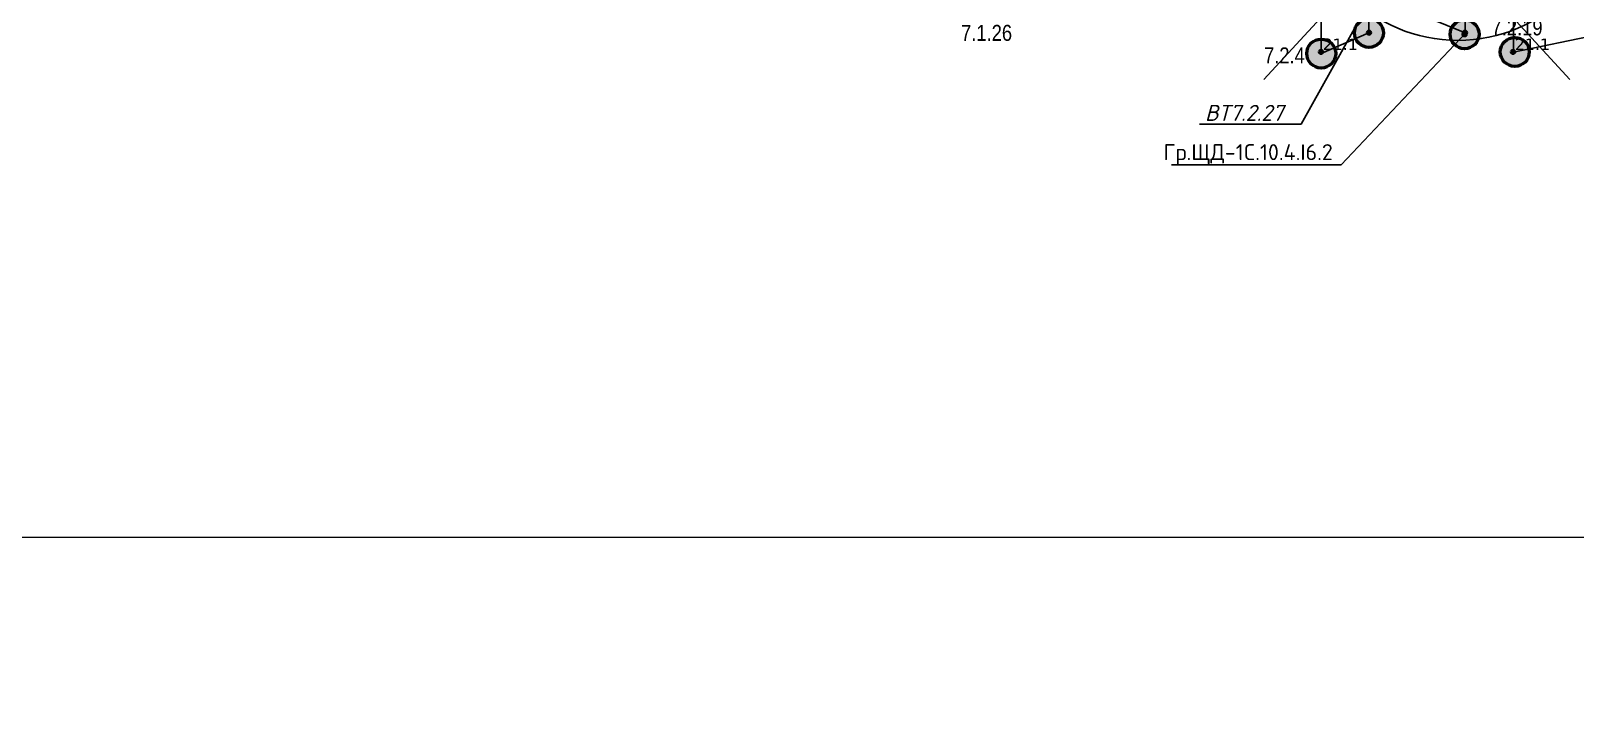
# Model space of a CAD drawing. Header units: millimetres. Extents: x -243740 to 150609, y -473655 to -165121.
# Drawn here: x -20220 to 3897, y -407537 to -396928 of the extents above; entities that cross this region are included whole.
import ezdxf
from ezdxf import colors
from ezdxf.entities.mleader import LeaderData, LeaderLine
from ezdxf.enums import TextEntityAlignment as Align
from ezdxf.math import Vec2, Vec3

# ---------------------------------------------------------------- set-up
doc = ezdxf.new("R2010")
doc.units = ezdxf.units.MM
doc.linetypes.add('Штрих', pattern=[6.35, 3.175, -3.175])
for name, color, linetype in [('_Гр.ЩД-1C.10.4.I6.1', 6, 'Continuous'), ('_Гр.ЩД-1C.10.4.I6.2', 6, 'Continuous'), ('Вставка', 252, 'Continuous')]:
    doc.layers.add(name, color=color, linetype=linetype)
for name, color, linetype, lineweight in [('_освещение_dali', 3, 'Continuous', 50), ('A-ANNO-DIMS', 7, 'Continuous', 9), ('DLX_FL2_LUM 31', 5, 'Continuous', 40), ('АР_монолит', 252, 'Continuous', 50)]:
    doc.layers.add(name, color=color, linetype=linetype, lineweight=lineweight)
doc.styles.add('GOST 2.304', font='')
doc.styles.add('ISOCPEUR', font='isocpeur.ttf')
doc.styles.get("Standard").update_dxf_attribs({"font": 'ARIALN.TTF'})
doc.styles.add('TableTextStyle', font='')
doc.styles.add('Шрифт - 200', font='', dxfattribs={"height": 200})
doc.styles.get('GOST 2.304').set_extended_font_data('GOST Common')
doc.styles.get('TableTextStyle').set_extended_font_data('VERDANA.TTF')
doc.styles.get('Шрифт - 200').set_extended_font_data('GOST Common', italic=True)
doc.linetypes.add('Truba', pattern='A,3e-05,[4,MSH_7,S=1,R=0,X=0,Y=0],-3.022072', length=3.022102)
doc.dimstyles.new('М-200', dxfattribs={"dimtxt": 400, "dimasz": 160, "dimexe": 200, "dimexo": 400, "dimgap": 50, "dimtad": 1, "dimdec": 0, "dimzin": 0, "dimdsep": 46, "dimtxsty": 'GOST 2.304', "dimblk": 'ARCHTICK', "dimcen": 180, "dimdle": 200, "dimadec": 0, "dimazin": 0, "dimtfac": 1, "dimtdec": 0, "dimtmove": 1, "dimatfit": 0, "dimfxl": 1, "dimtolj": 1, "dimtzin": 0, "dimarcsym": 0})

# ---------------------------------------------------------------- blocks, each defined once
blk = doc.blocks.new('_ArchTick')
at = {"color": 0, "linetype": 'ByBlock', "const_width": 0.15}
blk.add_lwpolyline([(-0.5, -0.5), (0.5, 0.5)], dxfattribs=at)
blk = doc.blocks.new('*D62')
at = {"layer": 'A-ANNO-DIMS', "color": 0, "lineweight": -2}
for p, q in [((-404804, -221203), (-165504, -221203)), ((-404604, -221462), (-404604, -221403)), ((-165704, -221462), (-165704, -221403))]:
    blk.add_line(p, q, dxfattribs=at)
at = {"layer": 'Defpoints', "color": 0, "lineweight": 30, "transparency": 16777216}
for p in [(-404604, -221062), (-165704, -221062), (-165704, -221203)]:
    blk.add_point(p, dxfattribs=at)
at = {"layer": 'A-ANNO-DIMS', "color": 0, "lineweight": -2, "xscale": 160, "yscale": 160, "zscale": 160, "rotation": 180}
blk.add_blockref('_ArchTick', (-404604, -221203), dxfattribs=at)
at = {"layer": 'A-ANNO-DIMS', "color": 0, "lineweight": -2, "xscale": 160, "yscale": 160, "zscale": 160}
blk.add_blockref('_ArchTick', (-165704, -221203), dxfattribs=at)
at = {"layer": 'A-ANNO-DIMS', "color": 0, "insert": (-285154, -220953), "char_height": 400, "width": 850.41, "attachment_point": 5, "style": 'GOST 2.304'}
blk.add_mtext('\\A1;238900', dxfattribs=at)
blk = doc.blocks.new('_Dot')
at = {"color": 0, "linetype": 'ByBlock', "lineweight": -2}
blk.add_line((-0.5, 0), (-1, 0), dxfattribs=at)
at = {"color": 0, "linetype": 'ByBlock', "const_width": 0.5}
blk.add_lwpolyline([(-0.25, 0, 1), (0.25, 0, 1)], format="xyb", close=True, dxfattribs=at)
blk = doc.blocks.new('A$Caabd1818')
at = {"layer": 'DLX_FL2_LUM 31'}
for points in [[(-3320, 566, 0), (-3316, 580, 0)], [(-3316, 580, 0), (-3320, 566, 0)], [(-3316, 580, 0), (-3320, 566, 0)], [(-3320, 566, 0), (-3316, 580, 0)], [(-3316, 553, 0), (-3320, 566, 0)], [(-3320, 566, 0), (-3320, 566, 0)], [(-3320, 566, 0), (-3316, 553, 0)], [(-3320, 566, 0), (-3320, 566, 0)], [(-3320, 566, 0), (-3316, 553, 0)], [(-3316, 553, 0), (-3320, 566, 0)], [(-3316, 580, 0), (-3306, 590, 0)], [(-3306, 590, 0), (-3316, 580, 0)], [(-3306, 590, 0), (-3316, 580, 0)], [(-3316, 580, 0), (-3306, 590, 0)], [(-3316, 580, 0), (-3316, 580, 0)], [(-3316, 580, 0), (-3316, 580, 0)], [(-3306, 542, 0), (-3316, 553, 0)], [(-3316, 553, 0), (-3316, 553, 0)], [(-3316, 553, 0), (-3306, 542, 0)], [(-3316, 553, 0), (-3316, 553, 0)], [(-3316, 553, 0), (-3306, 542, 0)], [(-3306, 542, 0), (-3316, 553, 0)], [(-3306, 590, 0), (-3292, 594, 0)], [(-3292, 594, 0), (-3306, 590, 0)], [(-3292, 594, 0), (-3306, 590, 0)], [(-3306, 590, 0), (-3292, 594, 0)], [(-3306, 590, 0), (-3306, 590, 0)], [(-3306, 590, 0), (-3306, 590, 0)], [(-3292, 539, 0), (-3306, 542, 0)], [(-3306, 542, 0), (-3306, 542, 0)], [(-3306, 542, 0), (-3292, 539, 0)], [(-3306, 542, 0), (-3306, 542, 0)], [(-3306, 542, 0), (-3292, 539, 0)], [(-3292, 539, 0), (-3306, 542, 0)], [(-3292, 594, 0), (-3292, 594, 0)], [(-3292, 594, 0), (-3278, 590, 0)], [(-3278, 590, 0), (-3292, 594, 0)], [(-3292, 594, 0), (-3292, 594, 0)], [(-3278, 590, 0), (-3292, 594, 0)], [(-3292, 594, 0), (-3278, 590, 0)], [(-3278, 542, 0), (-3292, 539, 0)], [(-3292, 539, 0), (-3278, 542, 0)], [(-3292, 539, 0), (-3278, 542, 0)], [(-3278, 542, 0), (-3292, 539, 0)], [(-3292, 539, 0), (-3292, 539, 0)], [(-3292, 539, 0), (-3292, 539, 0)], [(-3278, 590, 0), (-3278, 590, 0)], [(-3278, 590, 0), (-3268, 580, 0)], [(-3268, 580, 0), (-3278, 590, 0)], [(-3278, 590, 0), (-3278, 590, 0)], [(-3268, 580, 0), (-3278, 590, 0)], [(-3278, 590, 0), (-3268, 580, 0)], [(-3268, 553, 0), (-3278, 542, 0)], [(-3278, 542, 0), (-3268, 553, 0)], [(-3278, 542, 0), (-3268, 553, 0)], [(-3268, 553, 0), (-3278, 542, 0)], [(-3278, 542, 0), (-3278, 542, 0)], [(-3278, 542, 0), (-3278, 542, 0)], [(-3268, 580, 0), (-3268, 580, 0)], [(-3268, 580, 0), (-3265, 566, 0)], [(-3265, 566, 0), (-3268, 580, 0)], [(-3268, 580, 0), (-3268, 580, 0)], [(-3265, 566, 0), (-3268, 580, 0)], [(-3268, 580, 0), (-3265, 566, 0)], [(-3265, 566, 0), (-3268, 553, 0)], [(-3268, 553, 0), (-3265, 566, 0)], [(-3268, 553, 0), (-3265, 566, 0)], [(-3265, 566, 0), (-3268, 553, 0)], [(-3268, 553, 0), (-3268, 553, 0)], [(-3268, 553, 0), (-3268, 553, 0)], [(-3265, 566, 0), (-3265, 566, 0)], [(-3265, 566, 0), (-3265, 566, 0)], [(-1820, 566, 0), (-1816, 580, 0)], [(-1816, 580, 0), (-1820, 566, 0)], [(-1816, 580, 0), (-1820, 566, 0)], [(-1820, 566, 0), (-1816, 580, 0)], [(-1816, 553, 0), (-1820, 566, 0)], [(-1820, 566, 0), (-1820, 566, 0)], [(-1820, 566, 0), (-1816, 553, 0)], [(-1820, 566, 0), (-1820, 566, 0)], [(-1820, 566, 0), (-1816, 553, 0)], [(-1816, 553, 0), (-1820, 566, 0)], [(-1816, 580, 0), (-1806, 590, 0)], [(-1806, 590, 0), (-1816, 580, 0)], [(-1806, 590, 0), (-1816, 580, 0)], [(-1816, 580, 0), (-1806, 590, 0)], [(-1816, 580, 0), (-1816, 580, 0)], [(-1816, 580, 0), (-1816, 580, 0)], [(-1806, 542, 0), (-1816, 553, 0)], [(-1816, 553, 0), (-1816, 553, 0)], [(-1816, 553, 0), (-1806, 542, 0)], [(-1816, 553, 0), (-1816, 553, 0)], [(-1816, 553, 0), (-1806, 542, 0)], [(-1806, 542, 0), (-1816, 553, 0)], [(-1806, 590, 0), (-1792, 594, 0)], [(-1792, 594, 0), (-1806, 590, 0)], [(-1792, 594, 0), (-1806, 590, 0)], [(-1806, 590, 0), (-1792, 594, 0)], [(-1806, 590, 0), (-1806, 590, 0)], [(-1806, 590, 0), (-1806, 590, 0)], [(-1792, 539, 0), (-1806, 542, 0)], [(-1806, 542, 0), (-1806, 542, 0)], [(-1806, 542, 0), (-1792, 539, 0)], [(-1806, 542, 0), (-1806, 542, 0)], [(-1806, 542, 0), (-1792, 539, 0)], [(-1792, 539, 0), (-1806, 542, 0)], [(-1792, 594, 0), (-1792, 594, 0)], [(-1792, 594, 0), (-1778, 590, 0)], [(-1778, 590, 0), (-1792, 594, 0)], [(-1792, 594, 0), (-1792, 594, 0)], [(-1778, 590, 0), (-1792, 594, 0)], [(-1792, 594, 0), (-1778, 590, 0)], [(-1778, 542, 0), (-1792, 539, 0)], [(-1792, 539, 0), (-1778, 542, 0)], [(-1792, 539, 0), (-1778, 542, 0)], [(-1778, 542, 0), (-1792, 539, 0)], [(-1792, 539, 0), (-1792, 539, 0)], [(-1792, 539, 0), (-1792, 539, 0)], [(-1778, 590, 0), (-1778, 590, 0)], [(-1778, 590, 0), (-1768, 580, 0)], [(-1768, 580, 0), (-1778, 590, 0)], [(-1778, 590, 0), (-1778, 590, 0)], [(-1768, 580, 0), (-1778, 590, 0)], [(-1778, 590, 0), (-1768, 580, 0)], [(-1768, 553, 0), (-1778, 542, 0)], [(-1778, 542, 0), (-1768, 553, 0)], [(-1778, 542, 0), (-1768, 553, 0)], [(-1768, 553, 0), (-1778, 542, 0)], [(-1778, 542, 0), (-1778, 542, 0)], [(-1778, 542, 0), (-1778, 542, 0)], [(-1768, 580, 0), (-1768, 580, 0)], [(-1768, 580, 0), (-1765, 566, 0)], [(-1765, 566, 0), (-1768, 580, 0)], [(-1768, 580, 0), (-1768, 580, 0)], [(-1765, 566, 0), (-1768, 580, 0)], [(-1768, 580, 0), (-1765, 566, 0)], [(-1765, 566, 0), (-1768, 553, 0)], [(-1768, 553, 0), (-1765, 566, 0)], [(-1768, 553, 0), (-1765, 566, 0)], [(-1765, 566, 0), (-1768, 553, 0)], [(-1768, 553, 0), (-1768, 553, 0)], [(-1768, 553, 0), (-1768, 553, 0)], [(-1765, 566, 0), (-1765, 566, 0)], [(-1765, 566, 0), (-1765, 566, 0)], [(-4070, 266, 0), (-4066, 280, 0)], [(-4066, 280, 0), (-4070, 266, 0)], [(-4066, 280, 0), (-4070, 266, 0)], [(-4070, 266, 0), (-4066, 280, 0)], [(-4066, 253, 0), (-4070, 266, 0)], [(-4070, 266, 0), (-4070, 266, 0)], [(-4070, 266, 0), (-4066, 253, 0)], [(-4070, 266, 0), (-4070, 266, 0)], [(-4070, 266, 0), (-4066, 253, 0)], [(-4066, 253, 0), (-4070, 266, 0)], [(-4066, 280, 0), (-4056, 290, 0)], [(-4056, 290, 0), (-4066, 280, 0)], [(-4056, 290, 0), (-4066, 280, 0)], [(-4066, 280, 0), (-4056, 290, 0)], [(-4066, 280, 0), (-4066, 280, 0)], [(-4066, 280, 0), (-4066, 280, 0)], [(-4056, 243, 0), (-4066, 253, 0)], [(-4066, 253, 0), (-4066, 253, 0)], [(-4066, 253, 0), (-4056, 243, 0)], [(-4066, 253, 0), (-4066, 253, 0)], [(-4066, 253, 0), (-4056, 243, 0)], [(-4056, 243, 0), (-4066, 253, 0)], [(-4056, 290, 0), (-4042, 294, 0)], [(-4042, 294, 0), (-4056, 290, 0)], [(-4042, 294, 0), (-4056, 290, 0)], [(-4056, 290, 0), (-4042, 294, 0)], [(-4056, 290, 0), (-4056, 290, 0)], [(-4056, 290, 0), (-4056, 290, 0)], [(-4042, 239, 0), (-4056, 243, 0)], [(-4056, 243, 0), (-4056, 243, 0)], [(-4056, 243, 0), (-4042, 239, 0)], [(-4056, 243, 0), (-4056, 243, 0)], [(-4056, 243, 0), (-4042, 239, 0)], [(-4042, 239, 0), (-4056, 243, 0)], [(-4042, 294, 0), (-4042, 294, 0)], [(-4042, 294, 0), (-4028, 290, 0)], [(-4028, 290, 0), (-4042, 294, 0)], [(-4042, 294, 0), (-4042, 294, 0)], [(-4028, 290, 0), (-4042, 294, 0)], [(-4042, 294, 0), (-4028, 290, 0)], [(-4028, 243, 0), (-4042, 239, 0)], [(-4042, 239, 0), (-4028, 243, 0)], [(-4042, 239, 0), (-4028, 243, 0)], [(-4028, 243, 0), (-4042, 239, 0)], [(-4028, 290, 0), (-4028, 290, 0)], [(-4028, 290, 0), (-4018, 280, 0)], [(-4018, 280, 0), (-4028, 290, 0)], [(-4028, 290, 0), (-4028, 290, 0)], [(-4018, 280, 0), (-4028, 290, 0)], [(-4028, 290, 0), (-4018, 280, 0)], [(-4018, 253, 0), (-4028, 243, 0)], [(-4028, 243, 0), (-4018, 253, 0)], [(-4028, 243, 0), (-4018, 253, 0)], [(-4018, 253, 0), (-4028, 243, 0)], [(-4028, 243, 0), (-4028, 243, 0)], [(-4028, 243, 0), (-4028, 243, 0)], [(-4018, 280, 0), (-4018, 280, 0)], [(-4018, 280, 0), (-4015, 266, 0)], [(-4015, 266, 0), (-4018, 280, 0)], [(-4018, 280, 0), (-4018, 280, 0)], [(-4015, 266, 0), (-4018, 280, 0)], [(-4018, 280, 0), (-4015, 266, 0)], [(-4015, 266, 0), (-4018, 253, 0)], [(-4018, 253, 0), (-4015, 266, 0)], [(-4018, 253, 0), (-4015, 266, 0)], [(-4015, 266, 0), (-4018, 253, 0)], [(-4018, 253, 0), (-4018, 253, 0)], [(-4018, 253, 0), (-4018, 253, 0)], [(-4015, 266, 0), (-4015, 266, 0)], [(-4015, 266, 0), (-4015, 266, 0)], [(-1070, 266, 0), (-1066, 280, 0)], [(-1066, 280, 0), (-1070, 266, 0)], [(-1066, 280, 0), (-1070, 266, 0)], [(-1070, 266, 0), (-1066, 280, 0)], [(-1066, 253, 0), (-1070, 266, 0)], [(-1070, 266, 0), (-1070, 266, 0)], [(-1070, 266, 0), (-1066, 253, 0)], [(-1070, 266, 0), (-1070, 266, 0)], [(-1070, 266, 0), (-1066, 253, 0)], [(-1066, 253, 0), (-1070, 266, 0)], [(-1066, 280, 0), (-1056, 290, 0)], [(-1056, 290, 0), (-1066, 280, 0)], [(-1056, 290, 0), (-1066, 280, 0)], [(-1066, 280, 0), (-1056, 290, 0)], [(-1066, 280, 0), (-1066, 280, 0)], [(-1066, 280, 0), (-1066, 280, 0)], [(-1056, 243, 0), (-1066, 253, 0)], [(-1066, 253, 0), (-1066, 253, 0)], [(-1066, 253, 0), (-1056, 243, 0)], [(-1066, 253, 0), (-1066, 253, 0)], [(-1066, 253, 0), (-1056, 243, 0)], [(-1056, 243, 0), (-1066, 253, 0)], [(-1056, 290, 0), (-1042, 294, 0)], [(-1042, 294, 0), (-1056, 290, 0)], [(-1042, 294, 0), (-1056, 290, 0)], [(-1056, 290, 0), (-1042, 294, 0)], [(-1056, 290, 0), (-1056, 290, 0)], [(-1056, 290, 0), (-1056, 290, 0)], [(-1042, 239, 0), (-1056, 243, 0)], [(-1056, 243, 0), (-1056, 243, 0)], [(-1056, 243, 0), (-1042, 239, 0)], [(-1056, 243, 0), (-1056, 243, 0)], [(-1056, 243, 0), (-1042, 239, 0)], [(-1042, 239, 0), (-1056, 243, 0)], [(-1042, 294, 0), (-1042, 294, 0)], [(-1042, 294, 0), (-1028, 290, 0)], [(-1028, 290, 0), (-1042, 294, 0)], [(-1042, 294, 0), (-1042, 294, 0)], [(-1028, 290, 0), (-1042, 294, 0)], [(-1042, 294, 0), (-1028, 290, 0)], [(-1028, 243, 0), (-1042, 239, 0)], [(-1042, 239, 0), (-1028, 243, 0)], [(-1042, 239, 0), (-1028, 243, 0)], [(-1028, 243, 0), (-1042, 239, 0)], [(-1028, 290, 0), (-1028, 290, 0)], [(-1028, 290, 0), (-1018, 280, 0)], [(-1018, 280, 0), (-1028, 290, 0)], [(-1028, 290, 0), (-1028, 290, 0)], [(-1018, 280, 0), (-1028, 290, 0)], [(-1028, 290, 0), (-1018, 280, 0)], [(-1018, 253, 0), (-1028, 243, 0)], [(-1028, 243, 0), (-1018, 253, 0)], [(-1028, 243, 0), (-1018, 253, 0)], [(-1018, 253, 0), (-1028, 243, 0)], [(-1028, 243, 0), (-1028, 243, 0)], [(-1028, 243, 0), (-1028, 243, 0)], [(-1018, 280, 0), (-1018, 280, 0)], [(-1018, 280, 0), (-1015, 266, 0)], [(-1015, 266, 0), (-1018, 280, 0)], [(-1018, 280, 0), (-1018, 280, 0)], [(-1015, 266, 0), (-1018, 280, 0)], [(-1018, 280, 0), (-1015, 266, 0)], [(-1015, 266, 0), (-1018, 253, 0)], [(-1018, 253, 0), (-1015, 266, 0)], [(-1018, 253, 0), (-1015, 266, 0)], [(-1015, 266, 0), (-1018, 253, 0)], [(-1018, 253, 0), (-1018, 253, 0)], [(-1018, 253, 0), (-1018, 253, 0)], [(-1015, 266, 0), (-1015, 266, 0)], [(-1015, 266, 0), (-1015, 266, 0)], [(-4042, 239, 0), (-4042, 239, 0)], [(-4042, 239, 0), (-4042, 239, 0)], [(-1042, 239, 0), (-1042, 239, 0)], [(-1042, 239, 0), (-1042, 239, 0)]]:
    blk.add_polyline3d(points, dxfattribs=at)
blk = doc.blocks.new('A$Cab2378fa')
at = {"lineweight": 25}
h = blk.add_hatch(color=0, dxfattribs=at)
h.paths.add_polyline_path([(162, -157, 0.442338), (148, 178), (0, 0)])
h.paths.add_polyline_path([(-142, -170), (0, 0), (-163, 158, 0.430096)])
at = {"lineweight": 25, "true_color": 0xfff5f5}
h = blk.add_hatch(color=7, dxfattribs=at)
h.dxf.hatch_style = 1
h.paths.add_polyline_path([(0, 0), (-142, -170, 0.174923), (3, -222, 0.197808), (162, -157)])
h.paths.add_polyline_path([(-163, 158), (0, 0), (148, 178, 0.175398), (3, 230, 0.209014)])
blk.add_circle((3, 4), 226)
blk = doc.blocks.new('Оси200')
at = {"layer": 'A-ANNO-DIMS'}
dim = blk.add_linear_dim(base=(-165703.8, -221203.3), p1=(-404603.8, -221061.9), p2=(-165703.8, -221062.3), dimstyle='М-200', dxfattribs=at)
dim.commit()
dim.dimension.update_dxf_attribs({"geometry": '*D62', "text_midpoint": (-285153.8, -220953.3)})
blk = doc.blocks.new('A$C010e0e93')
at = {"layer": 'A-ANNO-DIMS'}
blk.add_blockref('Оси200', (404603.7, 213803.6), dxfattribs=at)

msp = doc.modelspace()

# ---------------------------------------------------------------- block references
at = {"layer": 'Вставка', "linetype": 'Truba', "lineweight": 30, "ltscale": 100}
msp.add_blockref('A$C010e0e93', (-234640, -397437), dxfattribs=at)

# ---------------------------------------------------------------- next in the draw order: linework, layer by layer
at = {"layer": '_Гр.ЩД-1C.10.4.I6.2', "ltscale": 100}
for points in [[(2934, -396364), (2934, -397262), (9470, -395899)], [(-68, -396357), (-68, -397282), (678, -396960), (678, -396054)], [(1453, -396662), (2181, -396957), (2181, -396054)]]:
    msp.add_lwpolyline(points, dxfattribs=at)
at = {"layer": 'Defpoints', "color": 251, "lineweight": 0, "ltscale": 100, "true_color": 0x636466}
for points in [[(-963, -392487), (3816, -397687)], [(-963, -397687), (3835, -392487)]]:
    msp.add_lwpolyline(points, dxfattribs=at)
at = {"layer": 'Defpoints', "color": 3, "ltscale": 100}
msp.add_circle((2066, -394674), 2403, dxfattribs=at)

# ---------------------------------------------------------------- next in the draw order: block references
at = {"layer": '_освещение_dali', "color": 5, "ltscale": 100}
for p in [(675, -396964), (2168, -396985), (-71, -397286), (2952, -397261)]:
    msp.add_blockref('A$Cab2378fa', p, dxfattribs=at)
at = {"layer": 'Defpoints', "linetype": 'Truba', "ltscale": 100}
msp.add_blockref('A$Caabd1818', (3970, -397522), dxfattribs=at)

# ---------------------------------------------------------------- next in the draw order: texts
at = {"layer": '_Гр.ЩД-1C.10.4.I6.1', "ltscale": 100}
msp.add_text('7.1.26', height=250, dxfattribs=at).set_placement((-5294, -397159), align=Align.BOTTOM_CENTER)
at = {"layer": '_Гр.ЩД-1C.10.4.I6.2', "ltscale": 100}
for s, p in [('7.2.19', (2991, -397073)), ('7.2.4', (-643, -397511))]:
    msp.add_text(s, height=250, dxfattribs=at).set_placement(p, align=Align.BOTTOM_CENTER)
at = {"layer": '_освещение_dali', "color": 21, "true_color": 0xffad73, "style": 'TableTextStyle'}
for p in [(-45, -397228), (2955, -397228)]:
    msp.add_text('21.1', height=180, dxfattribs=at).set_placement(p)

# ---------------------------------------------------------------- next in the draw order: leaders
at = {"layer": '_Гр.ЩД-1C.10.4.I6.2', "ltscale": 100}
ml = msp.add_multileader_mtext('Standard', dxfattribs=at)
ml.set_content('Гр.ЩД-1C.10.4.I6.2', color=256, style='ISOCPEUR')
ml.set_leader_properties()
ml.set_arrow_properties(name='DOT')
ml.build(insert=Vec2(0, 0))
ml.multileader.update_dxf_attribs({"has_dogleg": 0, "text_left_attachment_type": 6, "text_right_attachment_type": 6, "arrow_head_size": 100})
ctx = ml.context
ctx.base_point, ctx.char_height, ctx.arrow_head_size, ctx.landing_gap_size, ctx.plane_origin = Vec3(-2732, -399022), 250, 100, 200, Vec3(81861, -271251)
ctx.left_attachment, ctx.right_attachment = 6, 6
notes = []
notes.append((ctx, [(1, (1, 1, 0), (251, -399022), (-1, 0), 8, [(1, [(2171, -396981)], 0, [])])]))
ctx.mtext.insert, ctx.mtext.width, ctx.mtext.flow_direction = Vec3(-2532, -398697), 2425, 5
at = {"layer": '_освещение_dali'}
ml = msp.add_multileader_mtext('Standard', dxfattribs=at)
ml.set_content('{\\fISOCPEUR|b0|i1|c204|p34;ВТ7.2.27}', color=256, style='Шрифт - 200')
ml.set_leader_properties()
ml.set_arrow_properties(name='DOT')
ml.build(insert=Vec2(0, 0))
ml.multileader.update_dxf_attribs({"has_dogleg": 0, "text_left_attachment_type": 6, "text_right_attachment_type": 6, "arrow_head_size": 100})
ctx = ml.context
ctx.base_point, ctx.char_height, ctx.arrow_head_size, ctx.landing_gap_size, ctx.plane_origin = Vec3(-2084, -398384), 250, 100, 200, Vec3(85706, -266511)
ctx.left_attachment, ctx.right_attachment = 6, 6
notes.append((ctx, [(1, (1, 1, 0), (-374, -398384), (-1, 0), 8, [(1, [(1424, -395143)], 0, [])])]))
ctx.mtext.insert, ctx.mtext.flow_direction = Vec3(-1884, -398084), 5
for ctx, leaders in notes:
    for number, flags, end, landing, length, lines in leaders:
        leader = LeaderData()
        leader.index, (leader.has_last_leader_line, leader.has_dogleg_vector, leader.attachment_direction) = number, flags
        leader.last_leader_point, leader.dogleg_vector, leader.dogleg_length = Vec3(end), Vec3(landing), length
        for number, points, colour, breaks in lines:
            line = LeaderLine()
            line.index, line.vertices, line.color, line.breaks = number, Vec3.list(points), colors.encode_raw_color(colour), breaks
            leader.lines.append(line)
        ctx.leaders.append(leader)

doc.saveas('drawing.dxf')
